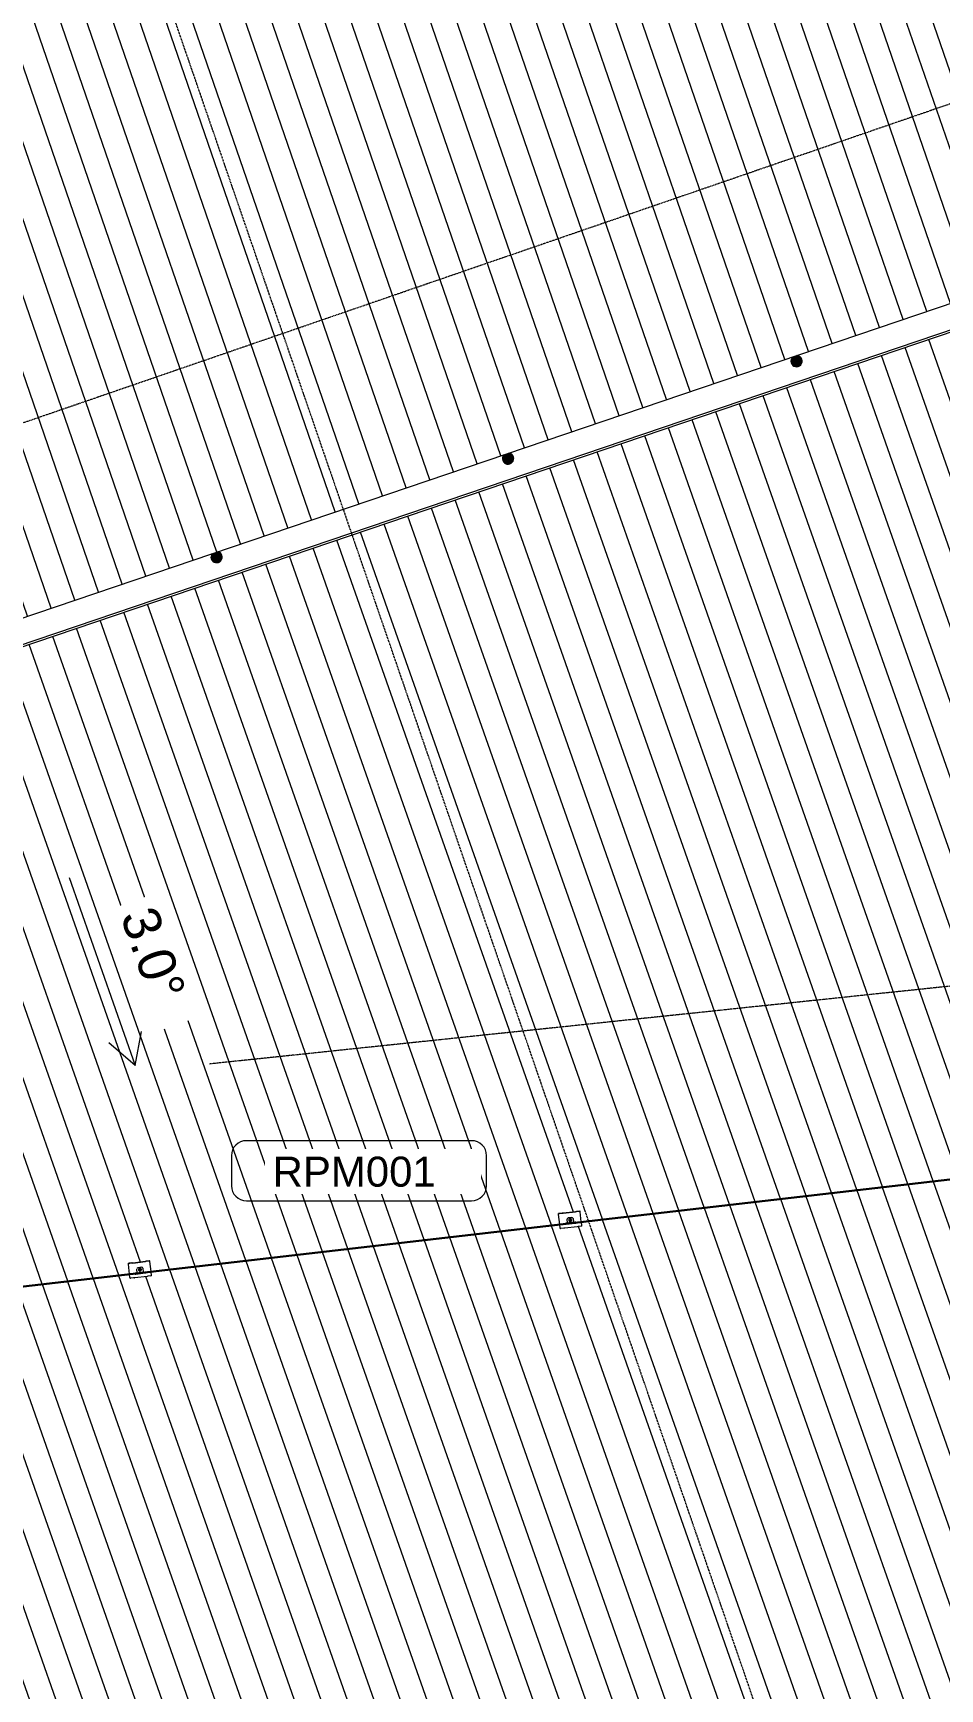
# Model space of a CAD drawing. Header units: millimetres. Extents: x -2478825 to -2336182, y 3945451 to 4053958.
# Drawn here: x -2363289 to -2351207, y 3969128 to 3991203 of the extents above; entities that cross this region are included whole.
import ezdxf

# ---------------------------------------------------------------- set-up
doc = ezdxf.new("R2010")
doc.units = ezdxf.units.MM
doc.linetypes.add('Grid Line', pattern=[21, 12, -3, 3, -3])
for name, color, linetype, lineweight in [('A-ROOF', 132, 'Continuous', 5), ('A-ROOF-IDEN', 132, 'Continuous', 5), ('A-ROOF-PATT', 132, 'Continuous', 5), ('G-ANNO-DIMS', 111, 'Continuous', 5), ('P-SANR-FIXT', 6, 'Continuous', 5), ('Q-SPCQ', 91, 'Continuous', 5), ('S-GRID', 1, 'Continuous', 5)]:
    doc.layers.add(name, color=color, linetype=linetype, lineweight=lineweight)
doc.styles.add('Arial', font='arial.ttf', dxfattribs={"height": 500})
doc.styles.add('Arial_1', font='arial.ttf', dxfattribs={"height": 400})

# ---------------------------------------------------------------- blocks, each defined once
blk = doc.blocks.new('Downpipe - L Spreader - Default-V10-ROOF - Part A')
at = {"layer": 'P-SANR-FIXT'}
blk.add_hatch(color=211, dxfattribs=at).paths.add_polyline_path([(-20, 2172), (-40, 2175), (-59, 2172), (-77, 2165), (-98, 2146), (-105, 2137), (-112, 2119), (-115, 2100), (-112, 2081), (-105, 2062), (-93, 2047), (-77, 2035), (-59, 2030), (-11, 2032), (-2, 2035), (13, 2047), (25, 2062), (33, 2081), (35, 2101), (33, 2119), (25, 2137), (13, 2153), (-2, 2165), (-15, 2170)])
for start, end in [(0, 180), (180, 250.1946), (289.8054, 0)]:
    blk.add_arc((-40, 2100), 75, start, end, dxfattribs=at)
blk = doc.blocks.new('Downpipe - L Spreader - Default-V11-ROOF - Part A')
at = {"layer": 'P-SANR-FIXT'}
blk.add_hatch(color=211, dxfattribs=at).paths.add_polyline_path([(-20, 2172), (-40, 2175), (-59, 2172), (-77, 2165), (-93, 2153), (-105, 2137), (-112, 2119), (-115, 2100), (-110, 2076), (-105, 2062), (-93, 2047), (-74, 2034), (-2, 2035), (13, 2047), (25, 2062), (33, 2081), (35, 2100), (33, 2119), (25, 2137), (13, 2153), (-2, 2165), (-11, 2169)])
for start, end in [(0, 180), (180, 242.5748), (297.4252, 0)]:
    blk.add_arc((-40, 2100), 75, start, end, dxfattribs=at)
blk = doc.blocks.new('Downpipe - L Spreader - Default-V12-ROOF - Part A')
at = {"layer": 'P-SANR-FIXT'}
blk.add_hatch(color=211, dxfattribs=at).paths.add_polyline_path([(-20, 2172), (-40, 2175), (-59, 2172), (-77, 2165), (-93, 2153), (-105, 2137), (-112, 2119), (-115, 2100), (-112, 2081), (-105, 2062), (-93, 2047), (-80, 2037), (1, 2037), (13, 2047), (25, 2062), (33, 2081), (35, 2100), (33, 2119), (25, 2137), (13, 2153), (-2, 2165), (-11, 2169)])
for start, end in [(0, 180), (180, 237.0904), (302.9096, 0)]:
    blk.add_arc((-40, 2100), 75, start, end, dxfattribs=at)
blk = doc.blocks.new('Static Line_Sayfa_Metal Deck_Pan Mount - Up to 15 _ pitch - Max 2 Users-1848369-ROOF - Part A')
at = {"layer": 'Q-SPCQ'}
for p, q in [((-2343541, 3976795), (-2379056, 3972688)), ((-2379055, 3972680), (-2343541, 3976787)), ((-2356240, 3975470), (-2356290, 3975464)), ((-2356289, 3975464), (-2356240, 3975470)), ((-2356288, 3975454), (-2356289, 3975464)), ((-2356273, 3975321), (-2356288, 3975454)), ((-2356241, 3975470), (-2356280, 3975465)), ((-2356280, 3975465), (-2356242, 3975469)), ((-2356268, 3975275), (-2356272, 3975316)), ((-2356241, 3975470), (-2356228, 3975469)), ((-2356226, 3975469), (-2356240, 3975470)), ((-2356240, 3975470), (-2356240, 3975470)), ((-2356227, 3975469), (-2356062, 3975488)), ((-2356064, 3975488), (-2356225, 3975469)), ((-2356193, 3975334), (-2356197, 3975333)), ((-2356196, 3975322), (-2356192, 3975322)), ((-2356191, 3975335), (-2356193, 3975334)), ((-2356189, 3975322), (-2356192, 3975322)), ((-2356065, 3975349), (-2356191, 3975335)), ((-2356189, 3975322), (-2356063, 3975336)), ((-2356169, 3975340), (-2356175, 3975389)), ((-2356112, 3975412), (-2356161, 3975406)), ((-2356112, 3975411), (-2356161, 3975406)), ((-2356152, 3975372), (-2356152, 3975372)), ((-2356144, 3975375), (-2356144, 3975374)), ((-2356142, 3975375), (-2356142, 3975375)), ((-2356124, 3975381), (-2356124, 3975381)), ((-2356122, 3975382), (-2356122, 3975383)), ((-2356114, 3975385), (-2356114, 3975385)), ((-2356096, 3975402), (-2356096, 3975402)), ((-2356095, 3975398), (-2356089, 3975349)), ((-2356065, 3975349), (-2356063, 3975349)), ((-2356051, 3975492), (-2356063, 3975488)), ((-2356058, 3975349), (-2356063, 3975349)), ((-2356063, 3975336), (-2356061, 3975337)), ((-2356061, 3975488), (-2356050, 3975492)), ((-2356061, 3975337), (-2356057, 3975338)), ((-2356001, 3975498), (-2356051, 3975492)), ((-2356051, 3975492), (-2356001, 3975497)), ((-2356011, 3975496), (-2356050, 3975492)), ((-2356049, 3975492), (-2356011, 3975496)), ((-2356001, 3975497), (-2356001, 3975498)), ((-2356000, 3975487), (-2356001, 3975497)), ((-2356001, 3975490), (-2356001, 3975490)), ((-2355985, 3975354), (-2356000, 3975487)), ((-2355980, 3975309), (-2355984, 3975349)), ((-2356267, 3975266), (-2356268, 3975275)), ((-2356267, 3975273), (-2356267, 3975273)), ((-2356257, 3975267), (-2356267, 3975266)), ((-2356219, 3975271), (-2356257, 3975267)), ((-2356205, 3975270), (-2356218, 3975271)), ((-2356039, 3975289), (-2356204, 3975270)), ((-2356027, 3975293), (-2356038, 3975289)), ((-2355988, 3975298), (-2356026, 3975293)), ((-2355979, 3975299), (-2355988, 3975298)), ((-2355979, 3975299), (-2355980, 3975309)), ((-2361972, 3974807), (-2362021, 3974801)), ((-2362021, 3974801), (-2361972, 3974807)), ((-2362020, 3974791), (-2362021, 3974801)), ((-2362005, 3974659), (-2362020, 3974791)), ((-2361972, 3974807), (-2362011, 3974802)), ((-2362011, 3974802), (-2361974, 3974807)), ((-2362000, 3974613), (-2362004, 3974653)), ((-2361973, 3974807), (-2361960, 3974806)), ((-2361972, 3974807), (-2361972, 3974807)), ((-2361958, 3974806), (-2361971, 3974807)), ((-2361959, 3974806), (-2361794, 3974825)), ((-2361796, 3974825), (-2361957, 3974806)), ((-2361925, 3974671), (-2361929, 3974670)), ((-2361928, 3974659), (-2361924, 3974659)), ((-2361923, 3974672), (-2361925, 3974671)), ((-2361921, 3974659), (-2361924, 3974659)), ((-2361797, 3974686), (-2361923, 3974672)), ((-2361921, 3974659), (-2361795, 3974673)), ((-2361901, 3974677), (-2361906, 3974726)), ((-2361844, 3974749), (-2361893, 3974743)), ((-2361844, 3974749), (-2361893, 3974743)), ((-2361884, 3974709), (-2361884, 3974709)), ((-2361876, 3974712), (-2361876, 3974711)), ((-2361874, 3974712), (-2361874, 3974712)), ((-2361856, 3974718), (-2361856, 3974718)), ((-2361854, 3974719), (-2361854, 3974720)), ((-2361846, 3974722), (-2361846, 3974722)), ((-2361828, 3974739), (-2361828, 3974739)), ((-2361827, 3974735), (-2361821, 3974686)), ((-2361797, 3974686), (-2361795, 3974686)), ((-2361783, 3974829), (-2361795, 3974825)), ((-2361790, 3974686), (-2361795, 3974686)), ((-2361795, 3974673), (-2361793, 3974674)), ((-2361793, 3974825), (-2361782, 3974829)), ((-2361793, 3974674), (-2361789, 3974675)), ((-2361733, 3974835), (-2361783, 3974829)), ((-2361783, 3974829), (-2361733, 3974834)), ((-2361743, 3974833), (-2361782, 3974829)), ((-2361781, 3974829), (-2361743, 3974833)), ((-2361733, 3974834), (-2361733, 3974835)), ((-2361732, 3974824), (-2361733, 3974834)), ((-2361733, 3974827), (-2361733, 3974827)), ((-2361717, 3974692), (-2361732, 3974824)), ((-2361712, 3974646), (-2361716, 3974686)), ((-2361998, 3974603), (-2362000, 3974613)), ((-2361999, 3974610), (-2361999, 3974610)), ((-2361989, 3974604), (-2361998, 3974603)), ((-2361951, 3974608), (-2361989, 3974604)), ((-2361937, 3974607), (-2361950, 3974608)), ((-2361771, 3974626), (-2361936, 3974607)), ((-2361759, 3974630), (-2361770, 3974626)), ((-2361720, 3974635), (-2361758, 3974630)), ((-2361710, 3974636), (-2361720, 3974635)), ((-2361710, 3974636), (-2361712, 3974646))]:
    blk.add_line(p, q, dxfattribs=at)
at = {"layer": 'Q-SPCQ', "flags": 128}
for points in [[(-2356144, 3975374), (-2356144, 3975374), (-2356144, 3975374), (-2356143, 3975373), (-2356143, 3975373), (-2356143, 3975372), (-2356143, 3975372), (-2356142, 3975371), (-2356142, 3975371), (-2356142, 3975371), (-2356142, 3975370), (-2356141, 3975370), (-2356141, 3975370), (-2356141, 3975369), (-2356140, 3975369), (-2356140, 3975369), (-2356139, 3975369), (-2356139, 3975368), (-2356139, 3975368), (-2356138, 3975368), (-2356138, 3975368), (-2356137, 3975367), (-2356137, 3975367), (-2356137, 3975367), (-2356136, 3975367), (-2356136, 3975367), (-2356135, 3975367), (-2356135, 3975367), (-2356134, 3975367), (-2356134, 3975367), (-2356133, 3975367), (-2356133, 3975367), (-2356132, 3975367), (-2356132, 3975367), (-2356132, 3975367)], [(-2356142, 3975375), (-2356142, 3975375), (-2356142, 3975374), (-2356142, 3975374), (-2356141, 3975373), (-2356141, 3975373), (-2356141, 3975373), (-2356141, 3975372), (-2356141, 3975372), (-2356140, 3975372), (-2356140, 3975372), (-2356140, 3975371), (-2356139, 3975371), (-2356139, 3975371), (-2356139, 3975371), (-2356139, 3975370), (-2356138, 3975370), (-2356138, 3975370), (-2356138, 3975370), (-2356137, 3975369), (-2356137, 3975369), (-2356137, 3975369), (-2356136, 3975369), (-2356136, 3975369), (-2356135, 3975369), (-2356135, 3975369), (-2356135, 3975369), (-2356134, 3975369), (-2356134, 3975368), (-2356134, 3975368), (-2356133, 3975368), (-2356133, 3975368), (-2356132, 3975368), (-2356132, 3975368), (-2356132, 3975368)], [(-2356132, 3975367), (-2356131, 3975367), (-2356131, 3975367), (-2356130, 3975367), (-2356130, 3975367), (-2356129, 3975367), (-2356129, 3975367), (-2356128, 3975367), (-2356128, 3975368), (-2356128, 3975368), (-2356127, 3975368), (-2356127, 3975368), (-2356126, 3975369), (-2356126, 3975369), (-2356126, 3975369), (-2356125, 3975369), (-2356125, 3975370), (-2356125, 3975370), (-2356124, 3975370), (-2356124, 3975371), (-2356124, 3975371), (-2356123, 3975371), (-2356123, 3975372), (-2356123, 3975372), (-2356123, 3975373), (-2356122, 3975373), (-2356122, 3975374), (-2356122, 3975374), (-2356122, 3975374), (-2356122, 3975375), (-2356122, 3975375), (-2356121, 3975376), (-2356121, 3975376), (-2356121, 3975377), (-2356121, 3975377), (-2356121, 3975378), (-2356121, 3975378), (-2356121, 3975379), (-2356121, 3975379), (-2356121, 3975380), (-2356121, 3975380), (-2356121, 3975380), (-2356121, 3975381), (-2356122, 3975381), (-2356122, 3975382), (-2356122, 3975382)], [(-2356132, 3975368), (-2356131, 3975369), (-2356131, 3975369), (-2356131, 3975369), (-2356130, 3975369), (-2356130, 3975369), (-2356129, 3975369), (-2356129, 3975369), (-2356129, 3975369), (-2356128, 3975369), (-2356128, 3975370), (-2356128, 3975370), (-2356127, 3975370), (-2356127, 3975370), (-2356127, 3975371), (-2356127, 3975371), (-2356126, 3975371), (-2356126, 3975371), (-2356126, 3975372), (-2356125, 3975372), (-2356125, 3975372), (-2356125, 3975373), (-2356125, 3975373), (-2356125, 3975373), (-2356124, 3975373), (-2356124, 3975374), (-2356124, 3975374), (-2356124, 3975375), (-2356124, 3975375), (-2356124, 3975375), (-2356123, 3975376), (-2356123, 3975376), (-2356123, 3975376), (-2356123, 3975377), (-2356123, 3975377), (-2356123, 3975378), (-2356123, 3975378), (-2356123, 3975378), (-2356123, 3975379), (-2356123, 3975379), (-2356123, 3975380), (-2356123, 3975380), (-2356123, 3975380), (-2356123, 3975381), (-2356124, 3975381), (-2356124, 3975381)], [(-2361876, 3974711), (-2361876, 3974711), (-2361875, 3974711), (-2361875, 3974710), (-2361875, 3974710), (-2361875, 3974709), (-2361875, 3974709), (-2361874, 3974709), (-2361874, 3974708), (-2361874, 3974708), (-2361873, 3974707), (-2361873, 3974707), (-2361873, 3974707), (-2361872, 3974706), (-2361872, 3974706), (-2361872, 3974706), (-2361871, 3974706), (-2361871, 3974705), (-2361871, 3974705), (-2361870, 3974705), (-2361870, 3974705), (-2361869, 3974705), (-2361869, 3974704), (-2361868, 3974704), (-2361868, 3974704), (-2361867, 3974704), (-2361867, 3974704), (-2361867, 3974704), (-2361866, 3974704), (-2361866, 3974704), (-2361865, 3974704), (-2361865, 3974704), (-2361864, 3974704), (-2361864, 3974704), (-2361863, 3974704)], [(-2361874, 3974712), (-2361874, 3974712), (-2361874, 3974711), (-2361873, 3974711), (-2361873, 3974711), (-2361873, 3974710), (-2361873, 3974710), (-2361873, 3974710), (-2361872, 3974709), (-2361872, 3974709), (-2361872, 3974709), (-2361872, 3974708), (-2361871, 3974708), (-2361871, 3974708), (-2361871, 3974708), (-2361870, 3974707), (-2361870, 3974707), (-2361870, 3974707), (-2361869, 3974707), (-2361869, 3974707), (-2361869, 3974706), (-2361868, 3974706), (-2361868, 3974706), (-2361868, 3974706), (-2361867, 3974706), (-2361867, 3974706), (-2361867, 3974706), (-2361866, 3974706), (-2361866, 3974706), (-2361865, 3974706), (-2361865, 3974705), (-2361865, 3974705), (-2361864, 3974705), (-2361864, 3974706), (-2361864, 3974706)], [(-2361864, 3974706), (-2361863, 3974706), (-2361863, 3974706), (-2361862, 3974706), (-2361862, 3974706), (-2361862, 3974706), (-2361861, 3974706), (-2361861, 3974706), (-2361861, 3974706), (-2361860, 3974707), (-2361860, 3974707), (-2361860, 3974707), (-2361859, 3974707), (-2361859, 3974707), (-2361859, 3974708), (-2361858, 3974708), (-2361858, 3974708), (-2361858, 3974708), (-2361858, 3974709), (-2361857, 3974709), (-2361857, 3974709), (-2361857, 3974710), (-2361857, 3974710), (-2361856, 3974710), (-2361856, 3974711), (-2361856, 3974711), (-2361856, 3974711), (-2361856, 3974712), (-2361856, 3974712), (-2361855, 3974712), (-2361855, 3974713), (-2361855, 3974713), (-2361855, 3974713), (-2361855, 3974714), (-2361855, 3974714), (-2361855, 3974715), (-2361855, 3974715), (-2361855, 3974715), (-2361855, 3974716), (-2361855, 3974716), (-2361855, 3974717), (-2361855, 3974717), (-2361855, 3974717), (-2361855, 3974718), (-2361855, 3974718), (-2361856, 3974718)], [(-2361863, 3974704), (-2361863, 3974704), (-2361862, 3974704), (-2361862, 3974704), (-2361862, 3974704), (-2361861, 3974704), (-2361861, 3974704), (-2361860, 3974705), (-2361860, 3974705), (-2361859, 3974705), (-2361859, 3974705), (-2361859, 3974705), (-2361858, 3974706), (-2361858, 3974706), (-2361857, 3974706), (-2361857, 3974706), (-2361857, 3974707), (-2361856, 3974707), (-2361856, 3974707), (-2361856, 3974708), (-2361855, 3974708), (-2361855, 3974709), (-2361855, 3974709), (-2361855, 3974709), (-2361854, 3974710), (-2361854, 3974710), (-2361854, 3974711), (-2361854, 3974711), (-2361854, 3974711), (-2361854, 3974712), (-2361853, 3974712), (-2361853, 3974713), (-2361853, 3974713), (-2361853, 3974714), (-2361853, 3974714), (-2361853, 3974715), (-2361853, 3974715), (-2361853, 3974716), (-2361853, 3974716), (-2361853, 3974717), (-2361853, 3974717), (-2361853, 3974718), (-2361853, 3974718), (-2361853, 3974718), (-2361854, 3974719), (-2361854, 3974719)]]:
    blk.add_lwpolyline(points, dxfattribs=at)
at = {"layer": 'Q-SPCQ'}
for centre, major_axis, ratio, start_param, end_param in [((-2356278, 3975455), (9.43, 3.32), 0.99863, 1.347635, 2.918431), ((-2356278, 3975455), (9.43, 3.32), 0.99863, 1.347635, 2.918431), ((-2356242, 3975469), (0.993, 0.114), 0.051038, 0.263757, 1.582394), ((-2356241, 3975470), (0.993, 0.114), 0.051038, 0.263758, 1.582394), ((-2356227, 3975469), (0.993, 0.114), 0.051038, 3.40535, 4.723987), ((-2356225, 3975469), (0.993, 0.114), 0.051038, 3.40535, 4.723987), ((-2356197, 3975327), (-0.6, 5.18), 0.011583, 0.002734, 0.472535), ((-2356197, 3975327), (-0.6, 5.18), 0.011583, 4.661325, 6.283185), ((-2356197, 3975327), (-0.6, 5.18), 0.011583, 3.141593, 4.661325), ((-2356197, 3975327), (-0.6, 5.18), 0.011583, 2.56693, 3.138859), ((-2356160, 3975391), (14.2, 5), 0.99863, 1.347635, 2.918431), ((-2356160, 3975391), (14.2, 5), 0.99863, 1.347635, 2.918431), ((-2356169, 3975340), (-0.46, 3.97), 0.011583, 1.519733, 2.56693), ((-2356133, 3975379), (18.8, 6.6), 0.99863, 1.347635, 3.70383), ((-2356133, 3975379), (18.8, 6.6), 0.99863, 1.347635, 4.489228), ((-2356133, 3975379), (11.1, 3.9), 0.99863, 1.347635, 4.489228), ((-2356133, 3975379), (18.8, 6.6), 0.99863, 6.060024, 7.63082), ((-2356133, 3975379), (18.8, 6.6), 0.99863, 4.489228, 7.63082), ((-2356133, 3975379), (11.1, 3.9), 0.99863, 4.489228, 7.63082), ((-2356110, 3975397), (14.2, 5), 0.99863, 6.060024, 7.63082), ((-2356110, 3975397), (14.2, 5), 0.99863, 0.038638, 1.347635), ((-2356110, 3975397), (14.2, 5), 0.99863, 6.060024, 6.283185), ((-2356089, 3975349), (-0.46, 3.97), 0.011583, 1.519733, 2.56693), ((-2356064, 3975488), (0.993, 0.114), 0.051038, 4.723987, 6.042624), ((-2356062, 3975488), (0.993, 0.114), 0.051038, 4.723987, 6.042624), ((-2356058, 3975343), (-0.6, 5.18), 0.011583, 4.661325, 6.280452), ((-2356058, 3975343), (-0.6, 5.18), 0.011583, 0, 0.472535), ((-2356058, 3975343), (-0.6, 5.18), 0.011583, 3.144326, 4.661325), ((-2356058, 3975343), (-0.6, 5.18), 0.011583, 2.56693, 3.141593), ((-2356050, 3975492), (0.993, 0.114), 0.051038, 1.582394, 1.802167), ((-2356049, 3975492), (0.993, 0.114), 0.051038, 1.582394, 2.901031), ((-2356010, 3975486), (9.43, 3.32), 0.99863, 0.038638, 1.347635), ((-2356010, 3975486), (9.43, 3.32), 0.99863, 6.060024, 7.63082), ((-2356258, 3975277), (9.43, 3.32), 0.99863, 2.918431, 4.489228), ((-2356258, 3975277), (9.43, 3.32), 0.99863, 3.965629, 4.227428), ((-2356219, 3975271), (0.993, 0.114), 0.051038, 0.263758, 1.582394), ((-2356204, 3975270), (0.993, 0.114), 0.051038, 3.40535, 4.723987), ((-2356039, 3975289), (0.993, 0.114), 0.051038, 4.723987, 6.042624), ((-2356026, 3975293), (0.993, 0.114), 0.051038, 1.582394, 2.901031), ((-2355990, 3975308), (9.43, 3.32), 0.99863, 4.489228, 6.060024), ((-2355990, 3975308), (9.43, 3.32), 0.99863, 4.751027, 6.060024), ((-2362010, 3974792), (9.43, 3.32), 0.99863, 1.347635, 2.918431), ((-2362010, 3974792), (9.43, 3.32), 0.99863, 1.347635, 2.918431), ((-2361974, 3974806), (0.993, 0.114), 0.051038, 0.263757, 1.582394), ((-2361972, 3974807), (0.993, 0.114), 0.051038, 0.263758, 1.582394), ((-2361959, 3974806), (0.993, 0.114), 0.051038, 3.40535, 4.723987), ((-2361957, 3974806), (0.993, 0.114), 0.051038, 3.40535, 4.723987), ((-2361929, 3974664), (-0.6, 5.18), 0.011583, 0.002734, 0.472535), ((-2361929, 3974664), (-0.6, 5.18), 0.011583, 4.661325, 6.283185), ((-2361929, 3974664), (-0.6, 5.18), 0.011583, 3.141593, 4.661325), ((-2361929, 3974664), (-0.6, 5.18), 0.011583, 2.56693, 3.138859), ((-2361891, 3974728), (14.2, 5), 0.99863, 1.347635, 2.918431), ((-2361892, 3974728), (14.2, 5), 0.99863, 1.347635, 2.918431), ((-2361901, 3974677), (-0.46, 3.97), 0.011583, 1.519733, 2.56693), ((-2361865, 3974716), (18.8, 6.6), 0.99863, 1.347635, 3.70383), ((-2361865, 3974716), (18.8, 6.6), 0.99863, 1.347635, 4.489228), ((-2361865, 3974716), (11.1, 3.9), 0.99863, 1.347635, 4.489228), ((-2361865, 3974716), (18.8, 6.6), 0.99863, 6.060024, 7.63082), ((-2361865, 3974716), (18.8, 6.6), 0.99863, 4.489228, 7.63082), ((-2361865, 3974716), (11.1, 3.9), 0.99863, 4.489228, 7.63082), ((-2361842, 3974734), (14.2, 5), 0.99863, 6.060024, 7.63082), ((-2361842, 3974734), (14.2, 5), 0.99863, 0.038638, 1.347635), ((-2361842, 3974734), (14.2, 5), 0.99863, 6.060024, 6.283185), ((-2361821, 3974686), (-0.46, 3.97), 0.011583, 1.519733, 2.56693), ((-2361796, 3974825), (0.993, 0.114), 0.051038, 4.723987, 6.042624), ((-2361794, 3974825), (0.993, 0.114), 0.051038, 4.723987, 6.042624), ((-2361790, 3974680), (-0.6, 5.18), 0.011583, 4.661325, 6.280452), ((-2361790, 3974680), (-0.6, 5.18), 0.011583, 0, 0.472535), ((-2361790, 3974680), (-0.6, 5.18), 0.011583, 3.144326, 4.661325), ((-2361790, 3974680), (-0.6, 5.18), 0.011583, 2.56693, 3.141593), ((-2361782, 3974829), (0.993, 0.114), 0.051038, 1.582394, 1.802167), ((-2361781, 3974829), (0.993, 0.114), 0.051038, 1.582394, 2.901031), ((-2361742, 3974823), (9.43, 3.32), 0.99863, 6.060024, 7.63082), ((-2361742, 3974823), (9.43, 3.32), 0.99863, 0.038638, 1.347635), ((-2361990, 3974614), (9.43, 3.32), 0.99863, 2.918431, 4.489228), ((-2361990, 3974614), (9.43, 3.32), 0.99863, 3.965629, 4.227428), ((-2361951, 3974608), (0.993, 0.114), 0.051038, 0.263758, 1.582394), ((-2361936, 3974607), (0.993, 0.114), 0.051038, 3.40535, 4.723987), ((-2361771, 3974626), (0.993, 0.114), 0.051038, 4.723987, 6.042624), ((-2361758, 3974630), (0.993, 0.114), 0.051038, 1.582394, 2.901031), ((-2361721, 3974645), (9.43, 3.32), 0.99863, 4.489228, 6.060024), ((-2361722, 3974645), (9.43, 3.32), 0.99863, 4.751027, 6.060024)]:
    blk.add_ellipse(centre, major_axis=major_axis, ratio=ratio, start_param=start_param, end_param=end_param, dxfattribs=at)
blk = doc.blocks.new('Roofs 1 - Roofs 1-2640243-ROOF - Part A')
at = {"layer": 'A-ROOF'}
for p, q in [((-2343542, 3989795), (-2396930, 3971694)), ((-2343542, 3989794), (-2396930, 3971692)), ((-2396921, 3971668), (-2343542, 3989767))]:
    blk.add_line(p, q, dxfattribs=at)
blk = doc.blocks.new('Roof Tag - Roof Tag 17W-1080807-ROOF - Part A')
at = {"layer": 'A-ROOF-IDEN'}
for p, q in [((7.5, 2), (-7.5, 2)), ((-8.5, 1), (-8.5, -1)), ((8.5, -1), (8.5, 1)), ((-7.5, -2), (7.5, -2))]:
    blk.add_line(p, q, dxfattribs=at)
for centre, start, end in [((-7.5, 1), 90, 180), ((7.5, 1), 360, 90), ((-7.5, -1), 180, 270), ((7.5, -1), 270, 0)]:
    blk.add_arc(centre, 1, start, end, dxfattribs=at)

msp = doc.modelspace()

# ---------------------------------------------------------------- hatches: boundary and pattern name
at = {"layer": 'A-ROOF-PATT'}
h = msp.add_hatch(dxfattribs=at)
h.set_pattern_fill('FP_1', color=256, style=0, pattern_type=2)
h.set_pattern_definition([(109, (-11202.03, 32533.07), (-314.857686, -108.414195), [])])
h.paths.add_polyline_path([(-2446076, 3957704), (-2397831, 3974316), (-2397038, 3972013), (-2343541, 3990151), (-2343541, 3999055), (-2343058, 3999185), (-2343370, 4000090), (-2345559, 4000677), (-2343740, 4001164), (-2347571, 4012292), (-2347798, 4012213), (-2452444, 3976181), (-2446071, 3957706)])
h.paths.add_polyline_path([(-2347449, 4002429), (-2347449, 4002428), (-2347451, 4002429)])
h.paths.add_polyline_path([(-2348321, 4002129), (-2348327, 4002126), (-2348326, 4002127)])
h.paths.add_polyline_path([(-2440144, 3970512), (-2440152, 3970508), (-2440144, 3970511)])
h.paths.add_polyline_path([(-2440480, 3970396), (-2440480, 3970395), (-2440481, 3970396)])
h.paths.add_polyline_path([(-2441352, 3970096), (-2441357, 3970093), (-2441357, 3970094)])
h.paths.add_polyline_path([(-2443936, 3969051), (-2444022, 3969303), (-2443500, 3969482), (-2443464, 3969377), (-2438387, 3971126), (-2438408, 3971187), (-2438361, 3971203), (-2438349, 3971201), (-2438348, 3971203), (-2438347, 3971204), (-2438191, 3971257), (-2438191, 3971257), (-2438179, 3971266), (-2438134, 3971281), (-2438112, 3971218), (-2432912, 3973009), (-2432933, 3973072), (-2432886, 3973088), (-2432873, 3973086), (-2432873, 3973088), (-2432872, 3973089), (-2432716, 3973142), (-2432716, 3973143), (-2432704, 3973151), (-2432659, 3973167), (-2432637, 3973103), (-2427437, 3974894), (-2427458, 3974957), (-2427411, 3974973), (-2427398, 3974971), (-2427398, 3974974), (-2427397, 3974974), (-2427241, 3975027), (-2427241, 3975028), (-2427229, 3975036), (-2427184, 3975052), (-2427162, 3974988), (-2421962, 3976779), (-2421983, 3976843), (-2421936, 3976858), (-2421923, 3976856), (-2421922, 3976859), (-2421922, 3976859), (-2421766, 3976913), (-2421766, 3976913), (-2421754, 3976922), (-2421709, 3976937), (-2421687, 3976874), (-2416487, 3978664), (-2416508, 3978728), (-2416461, 3978743), (-2416448, 3978741), (-2416447, 3978744), (-2416436, 3978748), (-2416290, 3978798), (-2416291, 3978798), (-2416279, 3978807), (-2416234, 3978822), (-2416212, 3978759), (-2411012, 3980550), (-2411033, 3980613), (-2410986, 3980629), (-2410973, 3980627), (-2410972, 3980629), (-2410972, 3980630), (-2410815, 3980683), (-2410816, 3980683), (-2410804, 3980692), (-2410759, 3980707), (-2410737, 3980644), (-2405536, 3982435), (-2405558, 3982498), (-2405511, 3982514), (-2405498, 3982512), (-2405497, 3982515), (-2405497, 3982515), (-2405340, 3982568), (-2405340, 3982569), (-2405329, 3982577), (-2405284, 3982593), (-2405262, 3982529), (-2400061, 3984320), (-2400083, 3984383), (-2400036, 3984399), (-2400023, 3984397), (-2400022, 3984400), (-2400022, 3984400), (-2399865, 3984453), (-2399865, 3984454), (-2399854, 3984462), (-2399809, 3984478), (-2399787, 3984414), (-2394586, 3986205), (-2394608, 3986269), (-2394561, 3986284), (-2394548, 3986282), (-2394547, 3986285), (-2394547, 3986285), (-2394390, 3986339), (-2394390, 3986339), (-2394379, 3986348), (-2394334, 3986363), (-2394312, 3986300), (-2389111, 3988090), (-2389133, 3988154), (-2389086, 3988169), (-2389073, 3988167), (-2389072, 3988170), (-2389072, 3988170), (-2388915, 3988224), (-2388915, 3988224), (-2388904, 3988233), (-2388859, 3988248), (-2388837, 3988185), (-2383636, 3989976), (-2383658, 3990039), (-2383611, 3990055), (-2383598, 3990053), (-2383597, 3990055), (-2383597, 3990056), (-2383440, 3990109), (-2383440, 3990109), (-2383429, 3990118), (-2383384, 3990133), (-2383362, 3990070), (-2378161, 3991861), (-2378183, 3991924), (-2378136, 3991940), (-2378123, 3991938), (-2378122, 3991941), (-2378122, 3991941), (-2377965, 3991994), (-2377965, 3991995), (-2377954, 3992003), (-2377909, 3992019), (-2377887, 3991955), (-2372686, 3993746), (-2372708, 3993809), (-2372661, 3993825), (-2372648, 3993823), (-2372647, 3993826), (-2372647, 3993826), (-2372490, 3993879), (-2372490, 3993880), (-2372479, 3993888), (-2372434, 3993904), (-2372412, 3993840), (-2367211, 3995631), (-2367233, 3995695), (-2367186, 3995710), (-2367173, 3995708), (-2367172, 3995711), (-2367172, 3995711), (-2367015, 3995765), (-2367015, 3995765), (-2367004, 3995774), (-2366959, 3995789), (-2366937, 3995726), (-2361736, 3997516), (-2361758, 3997580), (-2361711, 3997595), (-2361698, 3997593), (-2361697, 3997596), (-2361697, 3997596), (-2361540, 3997650), (-2361540, 3997650), (-2361529, 3997659), (-2361484, 3997674), (-2361462, 3997611), (-2356261, 3999402), (-2356283, 3999465), (-2356236, 3999481), (-2356223, 3999479), (-2356222, 3999481), (-2356222, 3999482), (-2356065, 3999535), (-2356065, 3999535), (-2356054, 3999544), (-2356009, 3999559), (-2355987, 3999496), (-2350786, 4001287), (-2350808, 4001350), (-2350761, 4001366), (-2350748, 4001364), (-2350747, 4001367), (-2350746, 4001367), (-2350590, 4001420), (-2350590, 4001421), (-2350579, 4001429), (-2350534, 4001445), (-2350512, 4001381), (-2345436, 4003132), (-2345472, 4003236), (-2344950, 4003416), (-2344863, 4003164), (-2345385, 4002985), (-2345433, 4003124), (-2346492, 4002759), (-2346499, 4002756), (-2350509, 4001373), (-2350469, 4001256), (-2350515, 4001240), (-2350526, 4001234), (-2350526, 4001232), (-2350684, 4001178), (-2350684, 4001178), (-2350698, 4001177), (-2350743, 4001162), (-2350784, 4001279), (-2355984, 3999488), (-2355944, 3999371), (-2355990, 3999355), (-2356001, 3999349), (-2356001, 3999347), (-2356159, 3999293), (-2356159, 3999292), (-2356173, 3999292), (-2356218, 3999277), (-2356259, 3999394), (-2361459, 3997603), (-2361419, 3997486), (-2361465, 3997470), (-2361476, 3997464), (-2361476, 3997461), (-2361634, 3997407), (-2361634, 3997407), (-2361648, 3997407), (-2361693, 3997391), (-2361734, 3997509), (-2366935, 3995718), (-2366894, 3995601), (-2366940, 3995584), (-2366951, 3995579), (-2366951, 3995576), (-2367109, 3995522), (-2367109, 3995522), (-2367123, 3995522), (-2367168, 3995506), (-2367209, 3995624), (-2372410, 3993833), (-2372369, 3993715), (-2372415, 3993699), (-2372426, 3993693), (-2372426, 3993691), (-2372584, 3993637), (-2372584, 3993637), (-2372598, 3993636), (-2372643, 3993621), (-2372684, 3993738), (-2377885, 3991948), (-2377844, 3991830), (-2377890, 3991814), (-2377901, 3991808), (-2377901, 3991806), (-2378059, 3991752), (-2378059, 3991752), (-2378073, 3991751), (-2378118, 3991736), (-2378159, 3991853), (-2383360, 3990062), (-2383319, 3989945), (-2383365, 3989929), (-2383376, 3989923), (-2383376, 3989921), (-2383534, 3989867), (-2383534, 3989866), (-2383548, 3989866), (-2383593, 3989851), (-2383634, 3989968), (-2388835, 3988177), (-2388794, 3988060), (-2388840, 3988044), (-2388851, 3988038), (-2388851, 3988035), (-2389009, 3987981), (-2389009, 3987981), (-2389023, 3987981), (-2389068, 3987965), (-2389109, 3988083), (-2394310, 3986292), (-2394269, 3986175), (-2394315, 3986158), (-2394326, 3986153), (-2394326, 3986150), (-2394484, 3986096), (-2394484, 3986096), (-2394498, 3986096), (-2394543, 3986080), (-2394584, 3986198), (-2399785, 3984407), (-2399744, 3984289), (-2399790, 3984273), (-2399801, 3984267), (-2399801, 3984265), (-2399959, 3984211), (-2399959, 3984211), (-2399973, 3984210), (-2400018, 3984195), (-2400059, 3984312), (-2405260, 3982522), (-2405219, 3982404), (-2405265, 3982388), (-2405276, 3982382), (-2405277, 3982380), (-2405434, 3982326), (-2405434, 3982326), (-2405448, 3982325), (-2405493, 3982310), (-2405534, 3982427), (-2410735, 3980636), (-2410694, 3980519), (-2410740, 3980503), (-2410751, 3980497), (-2410752, 3980495), (-2410909, 3980441), (-2410909, 3980440), (-2410923, 3980440), (-2410969, 3980425), (-2411009, 3980542), (-2416210, 3978751), (-2416169, 3978634), (-2416218, 3978616), (-2416226, 3978612), (-2416227, 3978609), (-2416384, 3978555), (-2416384, 3978555), (-2416398, 3978555), (-2416444, 3978539), (-2416484, 3978657), (-2421685, 3976866), (-2421644, 3976749), (-2421691, 3976732), (-2421701, 3976727), (-2421702, 3976724), (-2421859, 3976670), (-2421859, 3976670), (-2421873, 3976670), (-2421919, 3976654), (-2421959, 3976772), (-2427160, 3974981), (-2427119, 3974863), (-2427166, 3974847), (-2427176, 3974841), (-2427177, 3974839), (-2427334, 3974785), (-2427334, 3974785), (-2427348, 3974784), (-2427394, 3974769), (-2427434, 3974886), (-2432635, 3973096), (-2432594, 3972978), (-2432641, 3972962), (-2432651, 3972956), (-2432652, 3972954), (-2432809, 3972900), (-2432809, 3972900), (-2432823, 3972899), (-2432869, 3972884), (-2432909, 3973001), (-2438110, 3971210), (-2438069, 3971093), (-2438116, 3971077), (-2438126, 3971071), (-2438127, 3971069), (-2438284, 3971015), (-2438284, 3971014), (-2438298, 3971014), (-2438344, 3970999), (-2438386, 3971116), (-2438470, 3971087), (-2438550, 3971060), (-2438555, 3971057), (-2443461, 3969368), (-2443414, 3969230), (-2443935, 3969051)])
h.paths.add_polyline_path([(-2441577, 3970017), (-2441558, 3970025), (-2441567, 3970021), (-2441577, 3970018)])
h.paths.add_polyline_path([(-2441243, 3970134), (-2441233, 3970137), (-2441242, 3970134)])
h.paths.add_polyline_path([(-2438692, 3971010), (-2438673, 3971017), (-2438682, 3971014), (-2438691, 3971010)])
h.paths.add_polyline_path([(-2348547, 4002050), (-2348527, 4002057), (-2348536, 4002054), (-2348546, 4002050)])
h.paths.add_polyline_path([(-2348213, 4002167), (-2348202, 4002169), (-2348212, 4002167)])
h.paths.add_polyline_path([(-2347133, 4002539), (-2347119, 4002543), (-2347129, 4002540)])
h.paths.add_polyline_path([(-2345662, 4003044), (-2345643, 4003051), (-2345652, 4003048), (-2345661, 4003045)])
h = msp.add_hatch(dxfattribs=at)
h.set_pattern_fill('FP_5', color=256, style=0, pattern_type=2)
h.set_pattern_definition([(109.367, (-4018.33, 11431.97), (-314.1568, -110.428734), [])])
h.paths.add_polyline_path([(-2379210, 3972670), (-2379201, 3972672), (-2379210, 3972757), (-2379210, 3972672)])
h.paths.add_polyline_path([(-2354183, 3967434), (-2343541, 3967434), (-2343541, 3976787), (-2344521, 3976674), (-2344516, 3976625), (-2344563, 3976619), (-2344575, 3976617), (-2344576, 3976615), (-2344741, 3976597), (-2344742, 3976596), (-2344764, 3976596), (-2344803, 3976593), (-2344809, 3976640), (-2350252, 3976011), (-2350248, 3975962), (-2350295, 3975956), (-2350307, 3975954), (-2350308, 3975952), (-2350473, 3975934), (-2350474, 3975933), (-2350496, 3975933), (-2350535, 3975930), (-2350540, 3975977), (-2355984, 3975348), (-2355980, 3975299), (-2356027, 3975293), (-2356039, 3975291), (-2356039, 3975289), (-2356205, 3975271), (-2356206, 3975270), (-2356228, 3975270), (-2356267, 3975267), (-2356272, 3975315), (-2361716, 3974685), (-2361712, 3974636), (-2361759, 3974630), (-2361770, 3974628), (-2361771, 3974626), (-2361937, 3974608), (-2361938, 3974607), (-2361960, 3974607), (-2361999, 3974604), (-2362004, 3974652), (-2367448, 3974022), (-2367443, 3973973), (-2367491, 3973967), (-2367502, 3973965), (-2367503, 3973963), (-2367669, 3973945), (-2367670, 3973944), (-2367691, 3973944), (-2367730, 3973941), (-2367736, 3973989), (-2373180, 3973359), (-2373175, 3973310), (-2373222, 3973304), (-2373234, 3973302), (-2373235, 3973300), (-2373401, 3973282), (-2373402, 3973281), (-2373423, 3973281), (-2373462, 3973278), (-2373468, 3973326), (-2378912, 3972696), (-2378907, 3972647), (-2378954, 3972642), (-2378966, 3972639), (-2378967, 3972638), (-2379132, 3972619), (-2379133, 3972619), (-2379155, 3972618), (-2379194, 3972615), (-2379200, 3972663), (-2384513, 3972048), (-2384502, 3971954), (-2385051, 3971890), (-2385081, 3972155), (-2384533, 3972219), (-2384514, 3972057), (-2379210, 3972670), (-2379210, 3972757), (-2379216, 3972813), (-2379167, 3972818), (-2379155, 3972815), (-2379154, 3972817), (-2378989, 3972835), (-2378989, 3972836), (-2378967, 3972841), (-2378929, 3972844), (-2378912, 3972704), (-2373469, 3973334), (-2373484, 3973475), (-2373435, 3973481), (-2373423, 3973478), (-2373422, 3973480), (-2373257, 3973498), (-2373257, 3973499), (-2373235, 3973504), (-2373197, 3973507), (-2373181, 3973367), (-2367737, 3973997), (-2367752, 3974138), (-2367703, 3974144), (-2367691, 3974141), (-2367691, 3974143), (-2367525, 3974161), (-2367525, 3974162), (-2367503, 3974167), (-2367465, 3974170), (-2367449, 3974030), (-2362005, 3974660), (-2362020, 3974801), (-2361972, 3974806), (-2361960, 3974804), (-2361959, 3974806), (-2361793, 3974824), (-2361793, 3974825), (-2361771, 3974830), (-2361733, 3974833), (-2361717, 3974693), (-2356273, 3975323), (-2356288, 3975464), (-2356240, 3975469), (-2356228, 3975467), (-2356227, 3975469), (-2356061, 3975487), (-2356061, 3975488), (-2356039, 3975493), (-2356001, 3975496), (-2355985, 3975356), (-2350541, 3975985), (-2350556, 3976127), (-2350508, 3976132), (-2350496, 3976130), (-2350495, 3976132), (-2350329, 3976150), (-2350329, 3976151), (-2350308, 3976156), (-2350269, 3976159), (-2350253, 3976019), (-2344810, 3976648), (-2344825, 3976790), (-2344776, 3976795), (-2344764, 3976793), (-2344763, 3976794), (-2344598, 3976813), (-2344598, 3976814), (-2344576, 3976819), (-2344538, 3976822), (-2344521, 3976682), (-2343541, 3976795), (-2343542, 3989767), (-2396656, 3971758), (-2395280, 3967761), (-2395420, 3967713), (-2396797, 3971711), (-2396882, 3971682), (-2395505, 3967684), (-2395543, 3967671), (-2397038, 3972012), (-2397041, 3972013), (-2397733, 3974022), (-2397772, 3974009), (-2395461, 3967434), (-2354715, 3967434)])
h.paths.add_polyline_path([(-2381874, 3972354), (-2381855, 3972357), (-2381866, 3972355)])

# ---------------------------------------------------------------- linework, layer by layer
at = {"layer": 'A-ROOF'}
msp.add_line((-2397038, 3972013), (-2343542, 3990151), dxfattribs=at)
at = {"layer": 'G-ANNO-DIMS', "lineweight": 15}
msp.add_line((-2361930, 3977439), (-2362280, 3977740), dxfattribs=at)
at = {"layer": 'S-GRID', "linetype": 'Grid Line'}
msp.add_line((-2338592, 3994556), (-2467185, 3950277), dxfattribs=at)

# ---------------------------------------------------------------- block references
at = {"layer": 'A-ROOF'}
msp.add_blockref('Roofs 1 - Roofs 1-2640243-ROOF - Part A', (0, 0), dxfattribs=at)
at = {"layer": 'A-ROOF-IDEN', "xscale": 199.9999999999999, "yscale": 199.9999999999999, "zscale": 199.9999999999999}
msp.add_blockref('Roof Tag - Roof Tag 17W-1080807-ROOF - Part A', (-2358947, 3976037), dxfattribs=at)
at = {"layer": 'P-SANR-FIXT', "rotation": 198.7291458098613}
for name, p in [('Downpipe - L Spreader - Default-V10-ROOF - Part A', (-2353830, 3988806)), ('Downpipe - L Spreader - Default-V11-ROOF - Part A', (-2357673, 3987507)), ('Downpipe - L Spreader - Default-V12-ROOF - Part A', (-2361557, 3986194))]:
    msp.add_blockref(name, p, dxfattribs=at)
at = {"layer": 'Q-SPCQ'}
msp.add_blockref('Static Line_Sayfa_Metal Deck_Pan Mount - Up to 15 _ pitch - Max 2 Users-1848369-ROOF - Part A', (0, 0), dxfattribs=at)

# ---------------------------------------------------------------- next in the draw order: texts
at = {"layer": 'G-ANNO-DIMS', "lineweight": 15, "insert": (-2361659, 3979601), "char_height": 500, "width": 1493.65, "attachment_point": 1, "rotation": 289.3666, "line_spacing_factor": 0.941778, "style": 'Arial', "bg_fill": 3, "box_fill_scale": 1.25, "bg_fill_color": 256, "bg_fill_true_color": 13158600, "bg_fill_transparency": 0}
msp.add_mtext('3.0°', dxfattribs=at)

# ---------------------------------------------------------------- next in the draw order: linework, layer by layer
at = {"layer": 'G-ANNO-DIMS', "lineweight": 15}
for p, q in [((-2362810, 3979944), (-2361930, 3977439)), ((-2361930, 3977439), (-2361845, 3977893))]:
    msp.add_line(p, q, dxfattribs=at)
at = {"layer": 'S-GRID', "linetype": 'Grid Line'}
for p, q in [((-2353192, 3967536), (-2378900, 4042198)), ((-2338754, 3979791), (-2360940, 3977459))]:
    msp.add_line(p, q, dxfattribs=at)

# ---------------------------------------------------------------- next in the draw order: texts
at = {"layer": 'A-ROOF-IDEN', "insert": (-2360098, 3976224), "char_height": 400, "width": 2677.64, "attachment_point": 1, "style": 'Arial_1', "bg_fill": 3, "box_fill_scale": 1.25, "bg_fill_color": 256, "bg_fill_true_color": 13158600, "bg_fill_transparency": 0}
msp.add_mtext('RPM001', dxfattribs=at)

doc.saveas('drawing.dxf')
